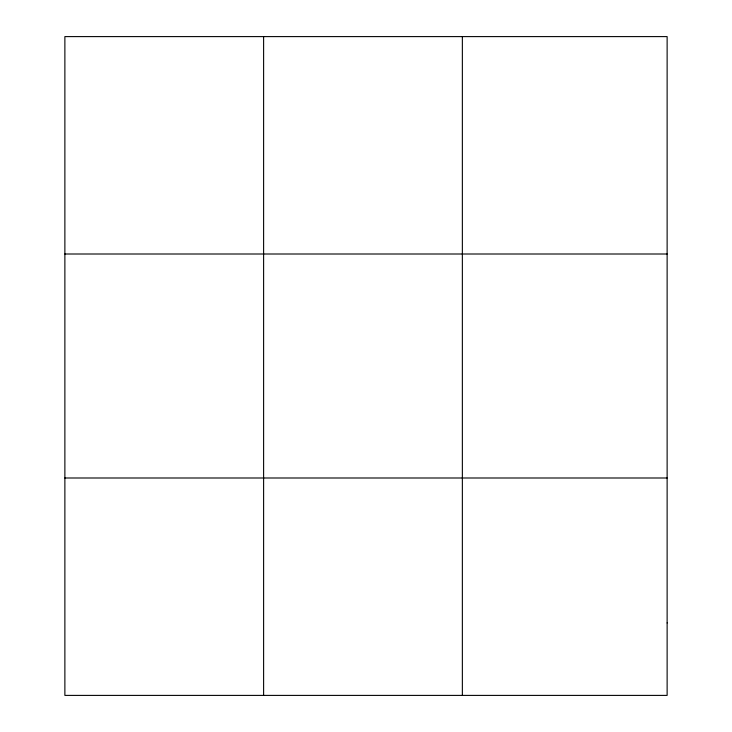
<?xml version="1.0" encoding="UTF-8"?>
<svg xmlns="http://www.w3.org/2000/svg" width="732" height="732" viewBox="0 0 732 732"><rect width="100%" height="100%" fill="white"/><g stroke="black" fill="none" stroke-linecap="round" stroke-linejoin="round"><path stroke-width="1.1" d="M263.612 695.4L263.612 36.6M462.359 695.4L462.359 36.6M64.874 254.004L667.127 254.004M64.874 477.996L667.127 477.996M667.127 622.932L667.127 695.4L64.874 695.4L64.874 36.6L667.127 36.6L667.127 622.932"/></g></svg>
